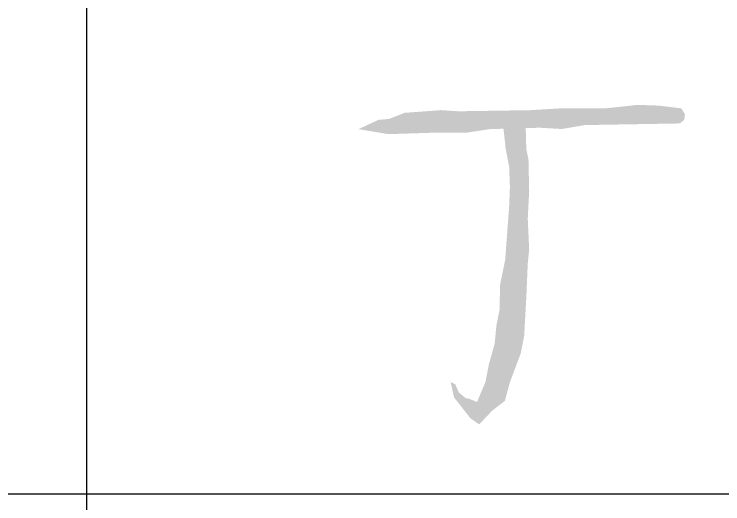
# Model space of a CAD drawing. Extents: x 4267484 to 4395158, y -674551 to -235742.
# Drawn here: x 4367641 to 4368583, y -355847 to -355197 of the extents above; entities that cross this region are included whole.
import ezdxf

# ---------------------------------------------------------------- set-up
doc = ezdxf.new("R2010")
doc.units = 0
doc.header["$LTSCALE"] = 1000
doc.header["$MEASUREMENT"] = 0
doc.layers.get('0').update_dxf_attribs({"linetype": 'CONTINUOUS'})
doc.layers.add('HATCH', color=8, linetype='CONTINUOUS')

msp = doc.modelspace()

# ---------------------------------------------------------------- hatches: boundary and pattern name
at = {"layer": 'HATCH'}
h = msp.add_hatch(color=0, dxfattribs=at)
h.paths.add_polyline_path([(4368532.75, -355329.78), (4368528, -355322.19), (4368497.62, -355318.4), (4368470.08, -355317.45), (4368426.4, -355322.19), (4368366.58, -355322.19), (4368325.78, -355324.54), (4368293.46, -355325.04), (4368231.74, -355325.99), (4368208.84, -355324.45), (4368188.06, -355325.99), (4368160.22, -355328.04), (4368139.43, -355336.15), (4368125.39, -355337.37), (4368098.8, -355349.71), (4368138.68, -355356.35), (4368197.55, -355354.45), (4368242.18, -355354.45), (4368273.52, -355349.66), (4368305.81, -355348.76), (4368339.99, -355347.81), (4368368.76, -355349.52), (4368378.92, -355347.81), (4368399.78, -355344.29), (4368440.62, -355343.59), (4368471.03, -355343.07), (4368526.1, -355342.12), (4368531.8, -355337.37)])
h.paths.add_polyline_path([(4368321.14, -355348.33), (4368305.81, -355348.76), (4368291.57, -355349.16), (4368294.41, -355375.33), (4368299.16, -355400), (4368300.11, -355426.57), (4368299.16, -355451.24), (4368297.26, -355476.86), (4368293.82, -355523.24), (4368286.81, -355557.51), (4368286.6, -355588.32), (4368282.1, -355610.77), (4368279.86, -355634.71), (4368272.05, -355662.33), (4368267.8, -355684.87), (4368259.51, -355704.74), (4368253.83, -355718.35), (4368247.51, -355733.51), (4368259.25, -355741.8), (4368276.34, -355723.77), (4368293.44, -355710.49), (4368300.08, -355685.81), (4368314.33, -355647.86), (4368319.07, -355624.14), (4368321.92, -355572.9), (4368323.82, -355528.3), (4368325.72, -355509.32), (4368323.82, -355468.52), (4368325.72, -355432.47), (4368324.77, -355389.77), (4368321.92, -355376.48)])
h.paths.add_polyline_path([(4368256.44, -355712.11), (4368245.92, -355707.72), (4368241.31, -355706.96), (4368232.09, -355699.28), (4368227.48, -355688.53), (4368221.34, -355685.46), (4368225.73, -355705.76), (4368232.09, -355713.87), (4368247.51, -355733.51), (4368253.83, -355718.35)])

# ---------------------------------------------------------------- linework, layer by layer
for p, q in [((4367737.72, -357783.89), (4367737.72, -354533.89)), ((4367737.72, -357783.89), (4367737.72, -354533.89)), ((4367737.72, -357783.89), (4367737.72, -354533.89)), ((4366157.72, -355833.89), (4371657.72, -355833.89))]:
    msp.add_line(p, q)

doc.saveas('drawing.dxf')
